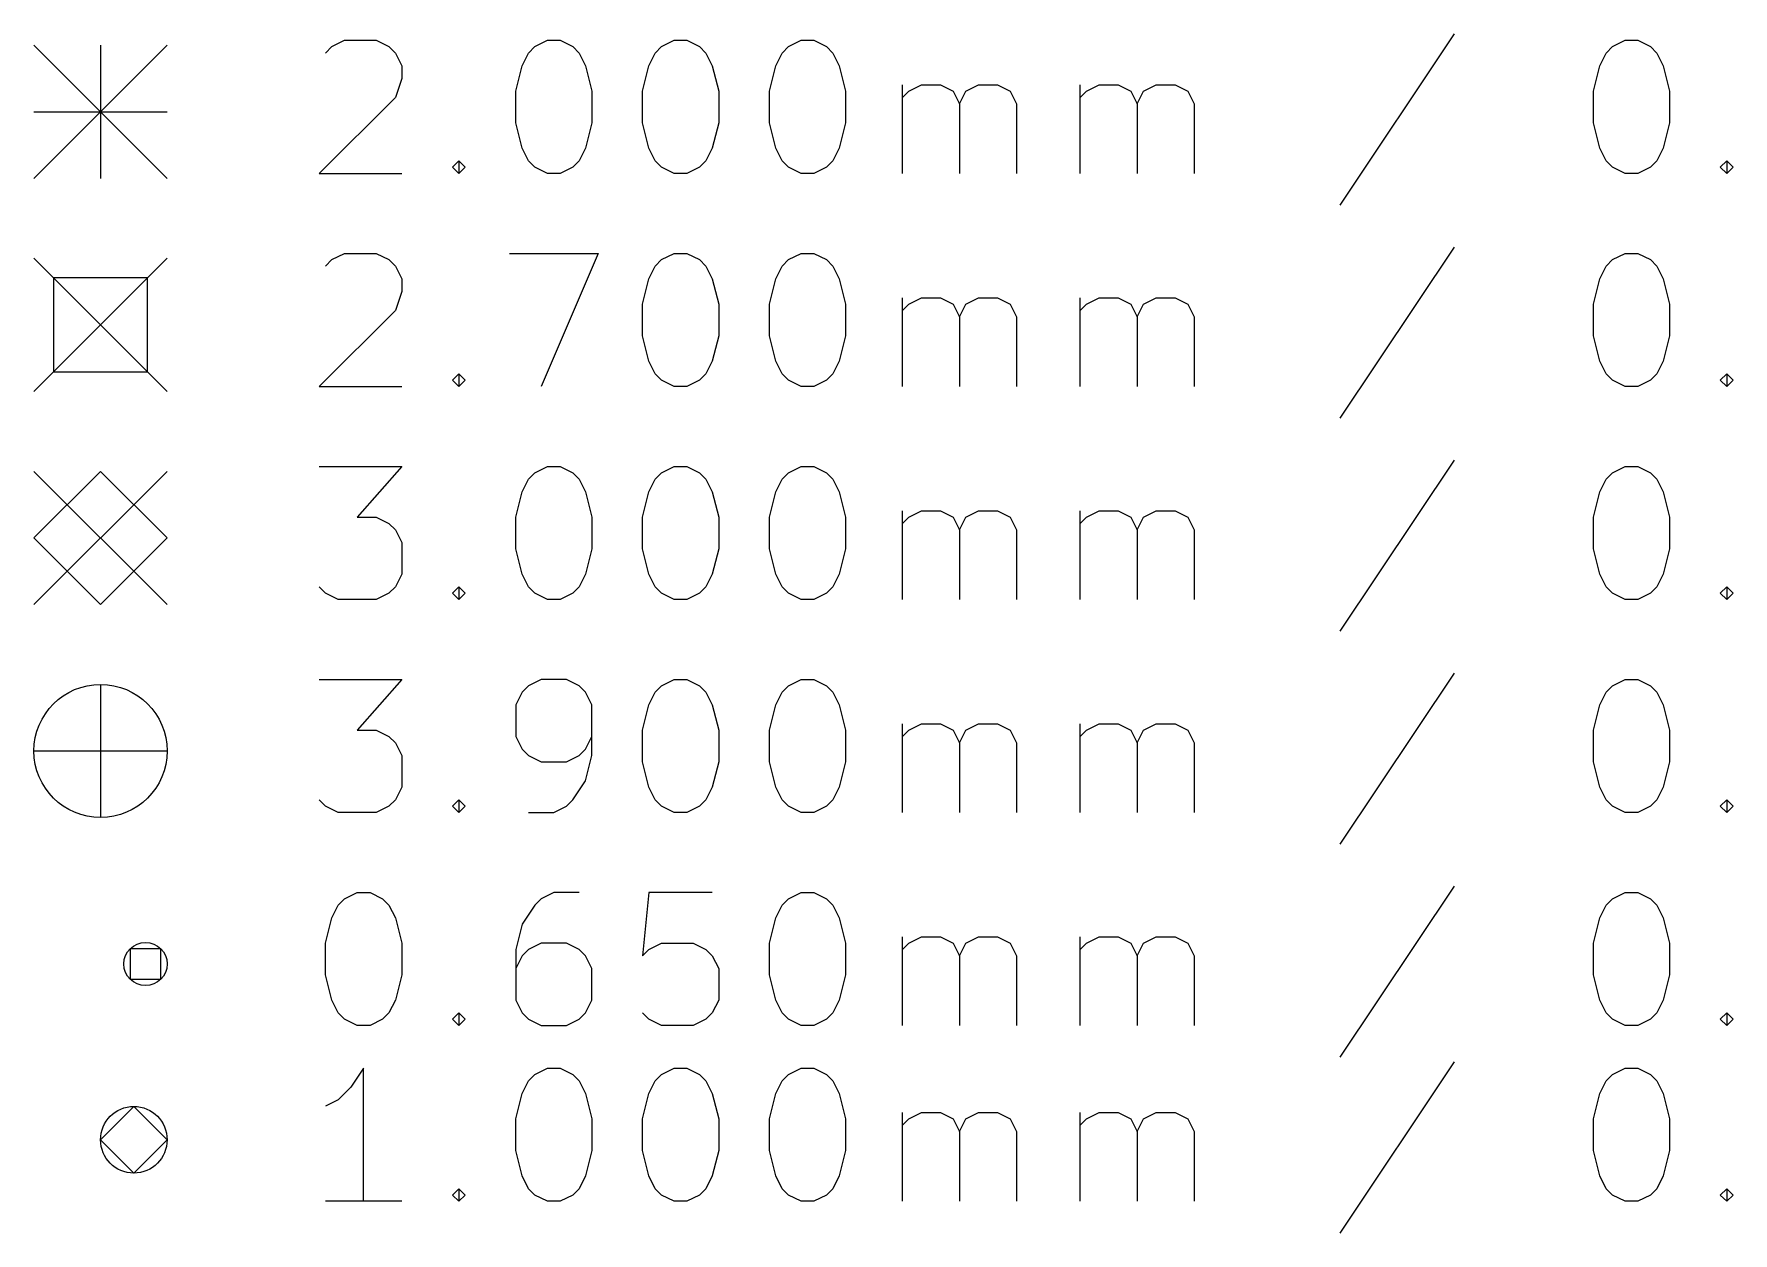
# Model space of a CAD drawing. Extents: x 148 to 250, y -219 to -100.
# Drawn here: x 147.9 to 173.42, y -219.18 to -201.17 of the extents above; entities that cross this region are included whole.
import ezdxf

# ---------------------------------------------------------------- set-up
doc = ezdxf.new("R2010")
doc.units = 0
doc.layers.add('BLACK', color=7, linetype='CONTINUOUS')

msp = doc.modelspace()

# ---------------------------------------------------------------- linework, layer by layer
at = {"layer": 'BLACK', "linetype": 'CONTINUOUS'}
for p, q in [((147.9, -201.34), (149.9, -203.34)), ((149.9, -201.34), (147.9, -203.34)), ((148.9, -201.34), (148.9, -203.34)), ((152.281, -201.456), (152.376, -201.36)), ((152.376, -201.36), (152.567, -201.265)), ((152.567, -201.265), (153.043, -201.265)), ((153.043, -201.265), (153.233, -201.36)), ((153.233, -201.36), (153.329, -201.456)), ((155.329, -201.456), (155.424, -201.36)), ((155.424, -201.36), (155.614, -201.265)), ((155.614, -201.265), (155.805, -201.265)), ((155.805, -201.265), (155.995, -201.36)), ((155.995, -201.36), (156.09, -201.456)), ((157.233, -201.456), (157.329, -201.36)), ((157.329, -201.36), (157.519, -201.265)), ((157.519, -201.265), (157.71, -201.265)), ((157.71, -201.265), (157.9, -201.36)), ((157.9, -201.36), (157.995, -201.456)), ((159.138, -201.456), (159.233, -201.36)), ((159.233, -201.36), (159.424, -201.265)), ((159.424, -201.265), (159.614, -201.265)), ((159.614, -201.265), (159.805, -201.36)), ((159.805, -201.36), (159.9, -201.456)), ((169.233, -201.17), (167.519, -203.741)), ((171.519, -201.456), (171.614, -201.36)), ((171.614, -201.36), (171.805, -201.265)), ((171.805, -201.265), (171.995, -201.265)), ((171.995, -201.265), (172.186, -201.36)), ((172.186, -201.36), (172.281, -201.456)), ((153.329, -201.456), (153.424, -201.646)), ((155.233, -201.646), (155.329, -201.456)), ((156.09, -201.456), (156.186, -201.646)), ((157.138, -201.646), (157.233, -201.456)), ((157.995, -201.456), (158.09, -201.646)), ((159.043, -201.646), (159.138, -201.456)), ((159.9, -201.456), (159.995, -201.646)), ((171.424, -201.646), (171.519, -201.456)), ((172.281, -201.456), (172.376, -201.646)), ((153.424, -201.837), (153.329, -202.122)), ((153.424, -201.646), (153.424, -201.837)), ((155.138, -202.027), (155.233, -201.646)), ((156.186, -201.646), (156.281, -202.027)), ((157.043, -202.027), (157.138, -201.646)), ((158.09, -201.646), (158.186, -202.027)), ((158.948, -202.027), (159.043, -201.646)), ((159.995, -201.646), (160.09, -202.027)), ((171.329, -202.027), (171.424, -201.646)), ((172.376, -201.646), (172.471, -202.027)), ((153.329, -202.122), (152.186, -203.265)), ((155.138, -202.503), (155.138, -202.027)), ((156.281, -202.027), (156.281, -202.503)), ((157.043, -202.503), (157.043, -202.027)), ((158.186, -202.027), (158.186, -202.503)), ((158.948, -202.503), (158.948, -202.027)), ((160.09, -202.027), (160.09, -202.503)), ((160.948, -203.265), (160.948, -201.932)), ((160.948, -202.122), (161.043, -202.027)), ((161.043, -202.027), (161.233, -201.932)), ((161.233, -201.932), (161.519, -201.932)), ((161.519, -201.932), (161.71, -202.027)), ((161.71, -202.027), (161.805, -202.218)), ((161.805, -202.218), (161.9, -202.027)), ((161.9, -202.027), (162.09, -201.932)), ((162.09, -201.932), (162.376, -201.932)), ((162.376, -201.932), (162.567, -202.027)), ((162.567, -202.027), (162.662, -202.218)), ((163.614, -203.265), (163.614, -201.932)), ((163.614, -202.122), (163.71, -202.027)), ((163.71, -202.027), (163.9, -201.932)), ((163.9, -201.932), (164.186, -201.932)), ((164.186, -201.932), (164.376, -202.027)), ((164.376, -202.027), (164.471, -202.218)), ((164.471, -202.218), (164.567, -202.027)), ((164.567, -202.027), (164.757, -201.932)), ((164.757, -201.932), (165.043, -201.932)), ((165.043, -201.932), (165.233, -202.027)), ((165.233, -202.027), (165.329, -202.218)), ((171.329, -202.503), (171.329, -202.027)), ((172.471, -202.027), (172.471, -202.503)), ((147.9, -202.34), (149.9, -202.34)), ((161.805, -202.218), (161.805, -203.265)), ((162.662, -202.218), (162.662, -203.265)), ((164.471, -202.218), (164.471, -203.265)), ((165.329, -202.218), (165.329, -203.265)), ((155.233, -202.884), (155.138, -202.503)), ((156.281, -202.503), (156.186, -202.884)), ((157.138, -202.884), (157.043, -202.503)), ((158.186, -202.503), (158.09, -202.884)), ((159.043, -202.884), (158.948, -202.503)), ((160.09, -202.503), (159.995, -202.884)), ((171.424, -202.884), (171.329, -202.503)), ((172.471, -202.503), (172.376, -202.884)), ((155.329, -203.075), (155.233, -202.884)), ((156.186, -202.884), (156.09, -203.075)), ((157.233, -203.075), (157.138, -202.884)), ((158.09, -202.884), (157.995, -203.075)), ((159.138, -203.075), (159.043, -202.884)), ((159.995, -202.884), (159.9, -203.075)), ((171.519, -203.075), (171.424, -202.884)), ((172.376, -202.884), (172.281, -203.075)), ((154.186, -203.17), (154.281, -203.075)), ((154.281, -203.265), (154.186, -203.17)), ((154.281, -203.075), (154.376, -203.17)), ((154.281, -203.075), (154.281, -203.265)), ((154.376, -203.17), (154.281, -203.265)), ((155.424, -203.17), (155.329, -203.075)), ((155.614, -203.265), (155.424, -203.17)), ((155.995, -203.17), (155.805, -203.265)), ((156.09, -203.075), (155.995, -203.17)), ((157.329, -203.17), (157.233, -203.075)), ((157.519, -203.265), (157.329, -203.17)), ((157.9, -203.17), (157.71, -203.265)), ((157.995, -203.075), (157.9, -203.17)), ((159.233, -203.17), (159.138, -203.075)), ((159.424, -203.265), (159.233, -203.17)), ((159.805, -203.17), (159.614, -203.265)), ((159.9, -203.075), (159.805, -203.17)), ((171.614, -203.17), (171.519, -203.075)), ((171.805, -203.265), (171.614, -203.17)), ((172.186, -203.17), (171.995, -203.265)), ((172.281, -203.075), (172.186, -203.17)), ((173.233, -203.17), (173.329, -203.075)), ((173.329, -203.265), (173.233, -203.17)), ((173.329, -203.075), (173.424, -203.17)), ((173.329, -203.075), (173.329, -203.265)), ((173.424, -203.17), (173.329, -203.265)), ((152.186, -203.265), (153.424, -203.265)), ((155.805, -203.265), (155.614, -203.265)), ((157.71, -203.265), (157.519, -203.265)), ((159.614, -203.265), (159.424, -203.265)), ((171.995, -203.265), (171.805, -203.265)), ((169.233, -204.37), (167.519, -206.941)), ((147.9, -204.54), (149.9, -206.54)), ((149.9, -204.54), (147.9, -206.54)), ((152.281, -204.656), (152.376, -204.56)), ((152.376, -204.56), (152.567, -204.465)), ((152.567, -204.465), (153.043, -204.465)), ((153.043, -204.465), (153.233, -204.56)), ((153.233, -204.56), (153.329, -204.656)), ((153.329, -204.656), (153.424, -204.846)), ((155.043, -204.465), (156.376, -204.465)), ((156.376, -204.465), (155.519, -206.465)), ((157.138, -204.846), (157.233, -204.656)), ((157.233, -204.656), (157.329, -204.56)), ((157.329, -204.56), (157.519, -204.465)), ((157.519, -204.465), (157.71, -204.465)), ((157.71, -204.465), (157.9, -204.56)), ((157.9, -204.56), (157.995, -204.656)), ((157.995, -204.656), (158.09, -204.846)), ((159.043, -204.846), (159.138, -204.656)), ((159.138, -204.656), (159.233, -204.56)), ((159.233, -204.56), (159.424, -204.465)), ((159.424, -204.465), (159.614, -204.465)), ((159.614, -204.465), (159.805, -204.56)), ((159.805, -204.56), (159.9, -204.656)), ((159.9, -204.656), (159.995, -204.846)), ((171.424, -204.846), (171.519, -204.656)), ((171.519, -204.656), (171.614, -204.56)), ((171.614, -204.56), (171.805, -204.465)), ((171.805, -204.465), (171.995, -204.465)), ((171.995, -204.465), (172.186, -204.56)), ((172.186, -204.56), (172.281, -204.656)), ((172.281, -204.656), (172.376, -204.846)), ((149.607, -204.833), (148.193, -204.833)), ((148.193, -204.833), (148.193, -206.247)), ((149.607, -206.247), (149.607, -204.833)), ((153.424, -204.846), (153.424, -205.037)), ((157.043, -205.227), (157.138, -204.846)), ((158.09, -204.846), (158.186, -205.227)), ((158.948, -205.227), (159.043, -204.846)), ((159.995, -204.846), (160.09, -205.227)), ((171.329, -205.227), (171.424, -204.846)), ((172.376, -204.846), (172.471, -205.227)), ((153.424, -205.037), (153.329, -205.322)), ((160.948, -206.465), (160.948, -205.132)), ((161.043, -205.227), (161.233, -205.132)), ((161.233, -205.132), (161.519, -205.132)), ((161.519, -205.132), (161.71, -205.227)), ((161.9, -205.227), (162.09, -205.132)), ((162.09, -205.132), (162.376, -205.132)), ((162.376, -205.132), (162.567, -205.227)), ((163.614, -206.465), (163.614, -205.132)), ((163.71, -205.227), (163.9, -205.132)), ((163.9, -205.132), (164.186, -205.132)), ((164.186, -205.132), (164.376, -205.227)), ((164.567, -205.227), (164.757, -205.132)), ((164.757, -205.132), (165.043, -205.132)), ((165.043, -205.132), (165.233, -205.227)), ((153.329, -205.322), (152.186, -206.465)), ((157.043, -205.703), (157.043, -205.227)), ((158.186, -205.227), (158.186, -205.703)), ((158.948, -205.703), (158.948, -205.227)), ((160.09, -205.227), (160.09, -205.703)), ((160.948, -205.322), (161.043, -205.227)), ((161.71, -205.227), (161.805, -205.418)), ((161.805, -205.418), (161.9, -205.227)), ((161.805, -205.418), (161.805, -206.465)), ((162.567, -205.227), (162.662, -205.418)), ((162.662, -205.418), (162.662, -206.465)), ((163.614, -205.322), (163.71, -205.227)), ((164.376, -205.227), (164.471, -205.418)), ((164.471, -205.418), (164.567, -205.227)), ((164.471, -205.418), (164.471, -206.465)), ((165.233, -205.227), (165.329, -205.418)), ((165.329, -205.418), (165.329, -206.465)), ((171.329, -205.703), (171.329, -205.227)), ((172.471, -205.227), (172.471, -205.703)), ((157.138, -206.084), (157.043, -205.703)), ((158.186, -205.703), (158.09, -206.084)), ((159.043, -206.084), (158.948, -205.703)), ((160.09, -205.703), (159.995, -206.084)), ((171.424, -206.084), (171.329, -205.703)), ((172.471, -205.703), (172.376, -206.084)), ((157.233, -206.275), (157.138, -206.084)), ((158.09, -206.084), (157.995, -206.275)), ((159.138, -206.275), (159.043, -206.084)), ((159.995, -206.084), (159.9, -206.275)), ((171.519, -206.275), (171.424, -206.084)), ((172.376, -206.084), (172.281, -206.275)), ((148.193, -206.247), (149.607, -206.247)), ((152.186, -206.465), (153.424, -206.465)), ((154.186, -206.37), (154.281, -206.275)), ((154.281, -206.465), (154.186, -206.37)), ((154.281, -206.275), (154.376, -206.37)), ((154.281, -206.275), (154.281, -206.465)), ((154.376, -206.37), (154.281, -206.465)), ((157.329, -206.37), (157.233, -206.275)), ((157.519, -206.465), (157.329, -206.37)), ((157.71, -206.465), (157.519, -206.465)), ((157.9, -206.37), (157.71, -206.465)), ((157.995, -206.275), (157.9, -206.37)), ((159.233, -206.37), (159.138, -206.275)), ((159.424, -206.465), (159.233, -206.37)), ((159.614, -206.465), (159.424, -206.465)), ((159.805, -206.37), (159.614, -206.465)), ((159.9, -206.275), (159.805, -206.37)), ((171.614, -206.37), (171.519, -206.275)), ((171.805, -206.465), (171.614, -206.37)), ((171.995, -206.465), (171.805, -206.465)), ((172.186, -206.37), (171.995, -206.465)), ((172.281, -206.275), (172.186, -206.37)), ((173.233, -206.37), (173.329, -206.275)), ((173.329, -206.465), (173.233, -206.37)), ((173.329, -206.275), (173.424, -206.37)), ((173.329, -206.275), (173.329, -206.465)), ((173.424, -206.37), (173.329, -206.465)), ((147.9, -207.74), (149.9, -209.74)), ((149.9, -207.74), (147.9, -209.74)), ((148.9, -207.74), (147.9, -208.74)), ((149.9, -208.74), (148.9, -207.74)), ((152.186, -207.665), (153.424, -207.665)), ((153.424, -207.665), (152.757, -208.427)), ((155.329, -207.856), (155.424, -207.76)), ((155.424, -207.76), (155.614, -207.665)), ((155.614, -207.665), (155.805, -207.665)), ((155.805, -207.665), (155.995, -207.76)), ((155.995, -207.76), (156.09, -207.856)), ((157.233, -207.856), (157.329, -207.76)), ((157.329, -207.76), (157.519, -207.665)), ((157.519, -207.665), (157.71, -207.665)), ((157.71, -207.665), (157.9, -207.76)), ((157.9, -207.76), (157.995, -207.856)), ((159.138, -207.856), (159.233, -207.76)), ((159.233, -207.76), (159.424, -207.665)), ((159.424, -207.665), (159.614, -207.665)), ((159.614, -207.665), (159.805, -207.76)), ((159.805, -207.76), (159.9, -207.856)), ((169.233, -207.57), (167.519, -210.141)), ((171.519, -207.856), (171.614, -207.76)), ((171.614, -207.76), (171.805, -207.665)), ((171.805, -207.665), (171.995, -207.665)), ((171.995, -207.665), (172.186, -207.76)), ((172.186, -207.76), (172.281, -207.856)), ((155.233, -208.046), (155.329, -207.856)), ((156.09, -207.856), (156.186, -208.046)), ((157.138, -208.046), (157.233, -207.856)), ((157.995, -207.856), (158.09, -208.046)), ((159.043, -208.046), (159.138, -207.856)), ((159.9, -207.856), (159.995, -208.046)), ((171.424, -208.046), (171.519, -207.856)), ((172.281, -207.856), (172.376, -208.046)), ((155.138, -208.427), (155.233, -208.046)), ((156.186, -208.046), (156.281, -208.427)), ((157.043, -208.427), (157.138, -208.046)), ((158.09, -208.046), (158.186, -208.427)), ((158.948, -208.427), (159.043, -208.046)), ((159.995, -208.046), (160.09, -208.427)), ((171.329, -208.427), (171.424, -208.046)), ((172.376, -208.046), (172.471, -208.427)), ((152.757, -208.427), (153.043, -208.427)), ((153.043, -208.427), (153.233, -208.522)), ((153.233, -208.522), (153.329, -208.618)), ((155.138, -208.903), (155.138, -208.427)), ((156.281, -208.427), (156.281, -208.903)), ((157.043, -208.903), (157.043, -208.427)), ((158.186, -208.427), (158.186, -208.903)), ((158.948, -208.903), (158.948, -208.427)), ((160.09, -208.427), (160.09, -208.903)), ((160.948, -209.665), (160.948, -208.332)), ((160.948, -208.522), (161.043, -208.427)), ((161.043, -208.427), (161.233, -208.332)), ((161.233, -208.332), (161.519, -208.332)), ((161.519, -208.332), (161.71, -208.427)), ((161.71, -208.427), (161.805, -208.618)), ((161.805, -208.618), (161.9, -208.427)), ((161.9, -208.427), (162.09, -208.332)), ((162.09, -208.332), (162.376, -208.332)), ((162.376, -208.332), (162.567, -208.427)), ((162.567, -208.427), (162.662, -208.618)), ((163.614, -209.665), (163.614, -208.332)), ((163.614, -208.522), (163.71, -208.427)), ((163.71, -208.427), (163.9, -208.332)), ((163.9, -208.332), (164.186, -208.332)), ((164.186, -208.332), (164.376, -208.427)), ((164.376, -208.427), (164.471, -208.618)), ((164.471, -208.618), (164.567, -208.427)), ((164.567, -208.427), (164.757, -208.332)), ((164.757, -208.332), (165.043, -208.332)), ((165.043, -208.332), (165.233, -208.427)), ((165.233, -208.427), (165.329, -208.618)), ((171.329, -208.903), (171.329, -208.427)), ((172.471, -208.427), (172.471, -208.903)), ((147.9, -208.74), (148.9, -209.74)), ((148.9, -209.74), (149.9, -208.74)), ((153.329, -208.618), (153.424, -208.808)), ((161.805, -208.618), (161.805, -209.665)), ((162.662, -208.618), (162.662, -209.665)), ((164.471, -208.618), (164.471, -209.665)), ((165.329, -208.618), (165.329, -209.665)), ((153.424, -208.808), (153.424, -209.284)), ((155.233, -209.284), (155.138, -208.903)), ((156.281, -208.903), (156.186, -209.284)), ((157.138, -209.284), (157.043, -208.903)), ((158.186, -208.903), (158.09, -209.284)), ((159.043, -209.284), (158.948, -208.903)), ((160.09, -208.903), (159.995, -209.284)), ((171.424, -209.284), (171.329, -208.903)), ((172.471, -208.903), (172.376, -209.284)), ((153.424, -209.284), (153.329, -209.475)), ((155.329, -209.475), (155.233, -209.284)), ((156.186, -209.284), (156.09, -209.475)), ((157.233, -209.475), (157.138, -209.284)), ((158.09, -209.284), (157.995, -209.475)), ((159.138, -209.475), (159.043, -209.284)), ((159.995, -209.284), (159.9, -209.475)), ((171.519, -209.475), (171.424, -209.284)), ((172.376, -209.284), (172.281, -209.475)), ((152.281, -209.57), (152.186, -209.475)), ((153.329, -209.475), (153.233, -209.57)), ((154.186, -209.57), (154.281, -209.475)), ((154.281, -209.475), (154.376, -209.57)), ((154.281, -209.475), (154.281, -209.665)), ((155.424, -209.57), (155.329, -209.475)), ((156.09, -209.475), (155.995, -209.57)), ((157.329, -209.57), (157.233, -209.475)), ((157.995, -209.475), (157.9, -209.57)), ((159.233, -209.57), (159.138, -209.475)), ((159.9, -209.475), (159.805, -209.57)), ((171.614, -209.57), (171.519, -209.475)), ((172.281, -209.475), (172.186, -209.57)), ((173.233, -209.57), (173.329, -209.475)), ((173.329, -209.475), (173.424, -209.57)), ((173.329, -209.475), (173.329, -209.665)), ((152.471, -209.665), (152.281, -209.57)), ((153.043, -209.665), (152.471, -209.665)), ((153.233, -209.57), (153.043, -209.665)), ((154.281, -209.665), (154.186, -209.57)), ((154.376, -209.57), (154.281, -209.665)), ((155.614, -209.665), (155.424, -209.57)), ((155.805, -209.665), (155.614, -209.665)), ((155.995, -209.57), (155.805, -209.665)), ((157.519, -209.665), (157.329, -209.57)), ((157.71, -209.665), (157.519, -209.665)), ((157.9, -209.57), (157.71, -209.665)), ((159.424, -209.665), (159.233, -209.57)), ((159.614, -209.665), (159.424, -209.665)), ((159.805, -209.57), (159.614, -209.665)), ((171.805, -209.665), (171.614, -209.57)), ((171.995, -209.665), (171.805, -209.665)), ((172.186, -209.57), (171.995, -209.665)), ((173.329, -209.665), (173.233, -209.57)), ((173.424, -209.57), (173.329, -209.665)), ((169.233, -210.77), (167.519, -213.341)), ((148.9, -210.94), (148.9, -212.94)), ((152.186, -210.865), (153.424, -210.865)), ((153.424, -210.865), (152.757, -211.627)), ((155.233, -211.056), (155.138, -211.246)), ((155.329, -210.96), (155.233, -211.056)), ((155.519, -210.865), (155.329, -210.96)), ((155.9, -210.865), (155.519, -210.865)), ((156.09, -210.96), (155.9, -210.865)), ((156.186, -211.056), (156.09, -210.96)), ((156.281, -211.246), (156.186, -211.056)), ((157.138, -211.246), (157.233, -211.056)), ((157.233, -211.056), (157.329, -210.96)), ((157.329, -210.96), (157.519, -210.865)), ((157.519, -210.865), (157.71, -210.865)), ((157.71, -210.865), (157.9, -210.96)), ((157.9, -210.96), (157.995, -211.056)), ((157.995, -211.056), (158.09, -211.246)), ((159.043, -211.246), (159.138, -211.056)), ((159.138, -211.056), (159.233, -210.96)), ((159.233, -210.96), (159.424, -210.865)), ((159.424, -210.865), (159.614, -210.865)), ((159.614, -210.865), (159.805, -210.96)), ((159.805, -210.96), (159.9, -211.056)), ((159.9, -211.056), (159.995, -211.246)), ((171.424, -211.246), (171.519, -211.056)), ((171.519, -211.056), (171.614, -210.96)), ((171.614, -210.96), (171.805, -210.865)), ((171.805, -210.865), (171.995, -210.865)), ((171.995, -210.865), (172.186, -210.96)), ((172.186, -210.96), (172.281, -211.056)), ((172.281, -211.056), (172.376, -211.246)), ((155.138, -211.246), (155.138, -211.722)), ((156.281, -212.008), (156.281, -211.246)), ((157.043, -211.627), (157.138, -211.246)), ((158.09, -211.246), (158.186, -211.627)), ((158.948, -211.627), (159.043, -211.246)), ((159.995, -211.246), (160.09, -211.627)), ((171.329, -211.627), (171.424, -211.246)), ((172.376, -211.246), (172.471, -211.627)), ((160.948, -212.865), (160.948, -211.532)), ((161.043, -211.627), (161.233, -211.532)), ((161.233, -211.532), (161.519, -211.532)), ((161.519, -211.532), (161.71, -211.627)), ((161.9, -211.627), (162.09, -211.532)), ((162.09, -211.532), (162.376, -211.532)), ((162.376, -211.532), (162.567, -211.627)), ((163.614, -212.865), (163.614, -211.532)), ((163.71, -211.627), (163.9, -211.532)), ((163.9, -211.532), (164.186, -211.532)), ((164.186, -211.532), (164.376, -211.627)), ((164.567, -211.627), (164.757, -211.532)), ((164.757, -211.532), (165.043, -211.532)), ((165.043, -211.532), (165.233, -211.627)), ((152.757, -211.627), (153.043, -211.627)), ((153.043, -211.627), (153.233, -211.722)), ((153.233, -211.722), (153.329, -211.818)), ((153.329, -211.818), (153.424, -212.008)), ((155.138, -211.722), (155.233, -211.913)), ((156.186, -211.913), (156.281, -211.722)), ((157.043, -212.103), (157.043, -211.627)), ((158.186, -211.627), (158.186, -212.103)), ((158.948, -212.103), (158.948, -211.627)), ((160.09, -211.627), (160.09, -212.103)), ((160.948, -211.722), (161.043, -211.627)), ((161.71, -211.627), (161.805, -211.818)), ((161.805, -211.818), (161.9, -211.627)), ((161.805, -211.818), (161.805, -212.865)), ((162.567, -211.627), (162.662, -211.818)), ((162.662, -211.818), (162.662, -212.865)), ((163.614, -211.722), (163.71, -211.627)), ((164.376, -211.627), (164.471, -211.818)), ((164.471, -211.818), (164.567, -211.627)), ((164.471, -211.818), (164.471, -212.865)), ((165.233, -211.627), (165.329, -211.818)), ((165.329, -211.818), (165.329, -212.865)), ((171.329, -212.103), (171.329, -211.627)), ((172.471, -211.627), (172.471, -212.103)), ((147.9, -211.94), (149.9, -211.94)), ((153.424, -212.008), (153.424, -212.484)), ((155.233, -211.913), (155.329, -212.008)), ((155.329, -212.008), (155.519, -212.103)), ((155.519, -212.103), (155.9, -212.103)), ((155.9, -212.103), (156.09, -212.008)), ((156.09, -212.008), (156.186, -211.913)), ((156.186, -212.389), (156.281, -212.008)), ((157.138, -212.484), (157.043, -212.103)), ((158.186, -212.103), (158.09, -212.484)), ((159.043, -212.484), (158.948, -212.103)), ((160.09, -212.103), (159.995, -212.484)), ((171.424, -212.484), (171.329, -212.103)), ((172.471, -212.103), (172.376, -212.484)), ((153.424, -212.484), (153.329, -212.675)), ((155.995, -212.675), (156.186, -212.389)), ((157.233, -212.675), (157.138, -212.484)), ((158.09, -212.484), (157.995, -212.675)), ((159.138, -212.675), (159.043, -212.484)), ((159.995, -212.484), (159.9, -212.675)), ((171.519, -212.675), (171.424, -212.484)), ((172.376, -212.484), (172.281, -212.675)), ((152.281, -212.77), (152.186, -212.675)), ((152.471, -212.865), (152.281, -212.77)), ((153.043, -212.865), (152.471, -212.865)), ((153.233, -212.77), (153.043, -212.865)), ((153.329, -212.675), (153.233, -212.77)), ((154.186, -212.77), (154.281, -212.675)), ((154.281, -212.865), (154.186, -212.77)), ((154.281, -212.675), (154.376, -212.77)), ((154.281, -212.675), (154.281, -212.865)), ((154.376, -212.77), (154.281, -212.865)), ((155.329, -212.865), (155.71, -212.865)), ((155.71, -212.865), (155.9, -212.77)), ((155.9, -212.77), (155.995, -212.675)), ((157.329, -212.77), (157.233, -212.675)), ((157.519, -212.865), (157.329, -212.77)), ((157.71, -212.865), (157.519, -212.865)), ((157.9, -212.77), (157.71, -212.865)), ((157.995, -212.675), (157.9, -212.77)), ((159.233, -212.77), (159.138, -212.675)), ((159.424, -212.865), (159.233, -212.77)), ((159.614, -212.865), (159.424, -212.865)), ((159.805, -212.77), (159.614, -212.865)), ((159.9, -212.675), (159.805, -212.77)), ((171.614, -212.77), (171.519, -212.675)), ((171.805, -212.865), (171.614, -212.77)), ((171.995, -212.865), (171.805, -212.865)), ((172.186, -212.77), (171.995, -212.865)), ((172.281, -212.675), (172.186, -212.77)), ((173.233, -212.77), (173.329, -212.675)), ((173.329, -212.865), (173.233, -212.77)), ((173.329, -212.675), (173.424, -212.77)), ((173.329, -212.675), (173.329, -212.865)), ((173.424, -212.77), (173.329, -212.865)), ((152.567, -214.16), (152.757, -214.065)), ((152.757, -214.065), (152.948, -214.065)), ((152.948, -214.065), (153.138, -214.16)), ((155.71, -214.065), (155.519, -214.16)), ((156.09, -214.065), (155.71, -214.065)), ((157.138, -214.065), (157.043, -215.018)), ((158.09, -214.065), (157.138, -214.065)), ((159.233, -214.16), (159.424, -214.065)), ((159.424, -214.065), (159.614, -214.065)), ((159.614, -214.065), (159.805, -214.16)), ((169.233, -213.97), (167.519, -216.541)), ((171.614, -214.16), (171.805, -214.065)), ((171.805, -214.065), (171.995, -214.065)), ((171.995, -214.065), (172.186, -214.16)), ((152.376, -214.446), (152.471, -214.256)), ((152.471, -214.256), (152.567, -214.16)), ((153.138, -214.16), (153.233, -214.256)), ((153.233, -214.256), (153.329, -214.446)), ((155.424, -214.256), (155.233, -214.541)), ((155.519, -214.16), (155.424, -214.256)), ((159.043, -214.446), (159.138, -214.256)), ((159.138, -214.256), (159.233, -214.16)), ((159.805, -214.16), (159.9, -214.256)), ((159.9, -214.256), (159.995, -214.446)), ((171.424, -214.446), (171.519, -214.256)), ((171.519, -214.256), (171.614, -214.16)), ((172.186, -214.16), (172.281, -214.256)), ((172.281, -214.256), (172.376, -214.446)), ((152.281, -214.827), (152.376, -214.446)), ((153.329, -214.446), (153.424, -214.827)), ((155.233, -214.541), (155.138, -214.922)), ((158.948, -214.827), (159.043, -214.446)), ((159.995, -214.446), (160.09, -214.827)), ((171.329, -214.827), (171.424, -214.446)), ((172.376, -214.446), (172.471, -214.827)), ((149.805, -214.91), (149.345, -214.91)), ((149.345, -214.91), (149.345, -215.37)), ((149.805, -215.37), (149.805, -214.91)), ((152.281, -215.303), (152.281, -214.827)), ((153.424, -214.827), (153.424, -215.303)), ((155.519, -214.827), (155.329, -214.922)), ((155.9, -214.827), (155.519, -214.827)), ((156.09, -214.922), (155.9, -214.827)), ((157.138, -214.922), (157.329, -214.827)), ((157.329, -214.827), (157.805, -214.827)), ((157.805, -214.827), (157.995, -214.922)), ((158.948, -215.303), (158.948, -214.827)), ((160.09, -214.827), (160.09, -215.303)), ((160.948, -216.065), (160.948, -214.732)), ((160.948, -214.922), (161.043, -214.827)), ((161.043, -214.827), (161.233, -214.732)), ((161.233, -214.732), (161.519, -214.732)), ((161.519, -214.732), (161.71, -214.827)), ((161.71, -214.827), (161.805, -215.018)), ((161.805, -215.018), (161.9, -214.827)), ((161.9, -214.827), (162.09, -214.732)), ((162.09, -214.732), (162.376, -214.732)), ((162.376, -214.732), (162.567, -214.827)), ((162.567, -214.827), (162.662, -215.018)), ((163.614, -216.065), (163.614, -214.732)), ((163.614, -214.922), (163.71, -214.827)), ((163.71, -214.827), (163.9, -214.732)), ((163.9, -214.732), (164.186, -214.732)), ((164.186, -214.732), (164.376, -214.827)), ((164.376, -214.827), (164.471, -215.018)), ((164.471, -215.018), (164.567, -214.827)), ((164.567, -214.827), (164.757, -214.732)), ((164.757, -214.732), (165.043, -214.732)), ((165.043, -214.732), (165.233, -214.827)), ((165.233, -214.827), (165.329, -215.018)), ((171.329, -215.303), (171.329, -214.827)), ((172.471, -214.827), (172.471, -215.303)), ((155.138, -214.922), (155.138, -215.684)), ((155.233, -215.018), (155.138, -215.208)), ((155.329, -214.922), (155.233, -215.018)), ((156.186, -215.018), (156.09, -214.922)), ((156.281, -215.208), (156.186, -215.018)), ((157.043, -215.018), (157.138, -214.922)), ((157.995, -214.922), (158.09, -215.018)), ((158.09, -215.018), (158.186, -215.208)), ((161.805, -215.018), (161.805, -216.065)), ((162.662, -215.018), (162.662, -216.065)), ((164.471, -215.018), (164.471, -216.065)), ((165.329, -215.018), (165.329, -216.065)), ((149.345, -215.37), (149.805, -215.37)), ((152.376, -215.684), (152.281, -215.303)), ((153.424, -215.303), (153.329, -215.684)), ((156.281, -215.684), (156.281, -215.208)), ((158.186, -215.208), (158.186, -215.684)), ((159.043, -215.684), (158.948, -215.303)), ((160.09, -215.303), (159.995, -215.684)), ((171.424, -215.684), (171.329, -215.303)), ((172.471, -215.303), (172.376, -215.684)), ((152.471, -215.875), (152.376, -215.684)), ((152.567, -215.97), (152.471, -215.875)), ((153.233, -215.875), (153.138, -215.97)), ((153.329, -215.684), (153.233, -215.875)), ((154.186, -215.97), (154.281, -215.875)), ((154.281, -215.875), (154.376, -215.97)), ((154.281, -215.875), (154.281, -216.065)), ((155.138, -215.684), (155.233, -215.875)), ((155.233, -215.875), (155.329, -215.97)), ((156.09, -215.97), (156.186, -215.875)), ((156.186, -215.875), (156.281, -215.684)), ((157.138, -215.97), (157.043, -215.875)), ((158.09, -215.875), (157.995, -215.97)), ((158.186, -215.684), (158.09, -215.875)), ((159.138, -215.875), (159.043, -215.684)), ((159.233, -215.97), (159.138, -215.875)), ((159.9, -215.875), (159.805, -215.97)), ((159.995, -215.684), (159.9, -215.875)), ((171.519, -215.875), (171.424, -215.684)), ((171.614, -215.97), (171.519, -215.875)), ((172.281, -215.875), (172.186, -215.97)), ((172.376, -215.684), (172.281, -215.875)), ((173.233, -215.97), (173.329, -215.875)), ((173.329, -215.875), (173.424, -215.97)), ((173.329, -215.875), (173.329, -216.065)), ((152.757, -216.065), (152.567, -215.97)), ((152.948, -216.065), (152.757, -216.065)), ((153.138, -215.97), (152.948, -216.065)), ((154.281, -216.065), (154.186, -215.97)), ((154.376, -215.97), (154.281, -216.065)), ((155.329, -215.97), (155.519, -216.065)), ((155.519, -216.065), (155.9, -216.065)), ((155.9, -216.065), (156.09, -215.97)), ((157.329, -216.065), (157.138, -215.97)), ((157.805, -216.065), (157.329, -216.065)), ((157.995, -215.97), (157.805, -216.065)), ((159.424, -216.065), (159.233, -215.97)), ((159.614, -216.065), (159.424, -216.065)), ((159.805, -215.97), (159.614, -216.065)), ((171.805, -216.065), (171.614, -215.97)), ((171.995, -216.065), (171.805, -216.065)), ((172.186, -215.97), (171.995, -216.065)), ((173.329, -216.065), (173.233, -215.97)), ((173.424, -215.97), (173.329, -216.065)), ((169.233, -216.61), (167.519, -219.181)), ((152.852, -216.705), (152.662, -216.991)), ((152.852, -218.705), (152.852, -216.705)), ((155.233, -217.086), (155.329, -216.896)), ((155.329, -216.896), (155.424, -216.8)), ((155.424, -216.8), (155.614, -216.705)), ((155.614, -216.705), (155.805, -216.705)), ((155.805, -216.705), (155.995, -216.8)), ((155.995, -216.8), (156.09, -216.896)), ((156.09, -216.896), (156.186, -217.086)), ((157.138, -217.086), (157.233, -216.896)), ((157.233, -216.896), (157.329, -216.8)), ((157.329, -216.8), (157.519, -216.705)), ((157.519, -216.705), (157.71, -216.705)), ((157.71, -216.705), (157.9, -216.8)), ((157.9, -216.8), (157.995, -216.896)), ((157.995, -216.896), (158.09, -217.086)), ((159.043, -217.086), (159.138, -216.896)), ((159.138, -216.896), (159.233, -216.8)), ((159.233, -216.8), (159.424, -216.705)), ((159.424, -216.705), (159.614, -216.705)), ((159.614, -216.705), (159.805, -216.8)), ((159.805, -216.8), (159.9, -216.896)), ((159.9, -216.896), (159.995, -217.086)), ((171.424, -217.086), (171.519, -216.896)), ((171.519, -216.896), (171.614, -216.8)), ((171.614, -216.8), (171.805, -216.705)), ((171.805, -216.705), (171.995, -216.705)), ((171.995, -216.705), (172.186, -216.8)), ((172.186, -216.8), (172.281, -216.896)), ((172.281, -216.896), (172.376, -217.086)), ((152.471, -217.181), (152.281, -217.277)), ((152.662, -216.991), (152.471, -217.181)), ((155.138, -217.467), (155.233, -217.086)), ((156.186, -217.086), (156.281, -217.467)), ((157.043, -217.467), (157.138, -217.086)), ((158.09, -217.086), (158.186, -217.467)), ((158.948, -217.467), (159.043, -217.086)), ((159.995, -217.086), (160.09, -217.467)), ((171.329, -217.467), (171.424, -217.086)), ((172.376, -217.086), (172.471, -217.467)), ((149.4, -217.28), (148.9, -217.78)), ((149.9, -217.78), (149.4, -217.28)), ((160.948, -218.705), (160.948, -217.372)), ((161.043, -217.467), (161.233, -217.372)), ((161.233, -217.372), (161.519, -217.372)), ((161.519, -217.372), (161.71, -217.467)), ((161.9, -217.467), (162.09, -217.372)), ((162.09, -217.372), (162.376, -217.372)), ((162.376, -217.372), (162.567, -217.467)), ((163.614, -218.705), (163.614, -217.372)), ((163.71, -217.467), (163.9, -217.372)), ((163.9, -217.372), (164.186, -217.372)), ((164.186, -217.372), (164.376, -217.467)), ((164.567, -217.467), (164.757, -217.372)), ((164.757, -217.372), (165.043, -217.372)), ((165.043, -217.372), (165.233, -217.467)), ((155.138, -217.943), (155.138, -217.467)), ((156.281, -217.467), (156.281, -217.943)), ((157.043, -217.943), (157.043, -217.467)), ((158.186, -217.467), (158.186, -217.943)), ((158.948, -217.943), (158.948, -217.467)), ((160.09, -217.467), (160.09, -217.943)), ((160.948, -217.562), (161.043, -217.467)), ((161.71, -217.467), (161.805, -217.658)), ((161.805, -217.658), (161.9, -217.467)), ((161.805, -217.658), (161.805, -218.705)), ((162.567, -217.467), (162.662, -217.658)), ((162.662, -217.658), (162.662, -218.705)), ((163.614, -217.562), (163.71, -217.467)), ((164.376, -217.467), (164.471, -217.658)), ((164.471, -217.658), (164.567, -217.467)), ((164.471, -217.658), (164.471, -218.705)), ((165.233, -217.467), (165.329, -217.658)), ((165.329, -217.658), (165.329, -218.705)), ((171.329, -217.943), (171.329, -217.467)), ((172.471, -217.467), (172.471, -217.943)), ((148.9, -217.78), (149.4, -218.28)), ((149.4, -218.28), (149.9, -217.78)), ((155.233, -218.324), (155.138, -217.943)), ((156.281, -217.943), (156.186, -218.324)), ((157.138, -218.324), (157.043, -217.943)), ((158.186, -217.943), (158.09, -218.324)), ((159.043, -218.324), (158.948, -217.943)), ((160.09, -217.943), (159.995, -218.324)), ((171.424, -218.324), (171.329, -217.943)), ((172.471, -217.943), (172.376, -218.324)), ((155.329, -218.515), (155.233, -218.324)), ((156.186, -218.324), (156.09, -218.515)), ((157.233, -218.515), (157.138, -218.324)), ((158.09, -218.324), (157.995, -218.515)), ((159.138, -218.515), (159.043, -218.324)), ((159.995, -218.324), (159.9, -218.515)), ((171.519, -218.515), (171.424, -218.324)), ((172.376, -218.324), (172.281, -218.515)), ((153.424, -218.705), (152.281, -218.705)), ((154.186, -218.61), (154.281, -218.515)), ((154.281, -218.705), (154.186, -218.61)), ((154.281, -218.515), (154.376, -218.61)), ((154.281, -218.515), (154.281, -218.705)), ((154.376, -218.61), (154.281, -218.705)), ((155.424, -218.61), (155.329, -218.515)), ((155.614, -218.705), (155.424, -218.61)), ((155.805, -218.705), (155.614, -218.705)), ((155.995, -218.61), (155.805, -218.705)), ((156.09, -218.515), (155.995, -218.61)), ((157.329, -218.61), (157.233, -218.515)), ((157.519, -218.705), (157.329, -218.61)), ((157.71, -218.705), (157.519, -218.705)), ((157.9, -218.61), (157.71, -218.705)), ((157.995, -218.515), (157.9, -218.61)), ((159.233, -218.61), (159.138, -218.515)), ((159.424, -218.705), (159.233, -218.61)), ((159.614, -218.705), (159.424, -218.705)), ((159.805, -218.61), (159.614, -218.705)), ((159.9, -218.515), (159.805, -218.61)), ((171.614, -218.61), (171.519, -218.515)), ((171.805, -218.705), (171.614, -218.61)), ((171.995, -218.705), (171.805, -218.705)), ((172.186, -218.61), (171.995, -218.705)), ((172.281, -218.515), (172.186, -218.61)), ((173.233, -218.61), (173.329, -218.515)), ((173.329, -218.705), (173.233, -218.61)), ((173.329, -218.515), (173.424, -218.61)), ((173.329, -218.515), (173.329, -218.705)), ((173.424, -218.61), (173.329, -218.705))]:
    msp.add_line(p, q, dxfattribs=at)
at = {"layer": 'BLACK'}
for centre, radius in [((148.9, -211.94), 1), ((149.575, -215.14), 0.325), ((149.4, -217.78), 0.5)]:
    msp.add_circle(centre, radius, dxfattribs=at)

doc.saveas('drawing.dxf')
